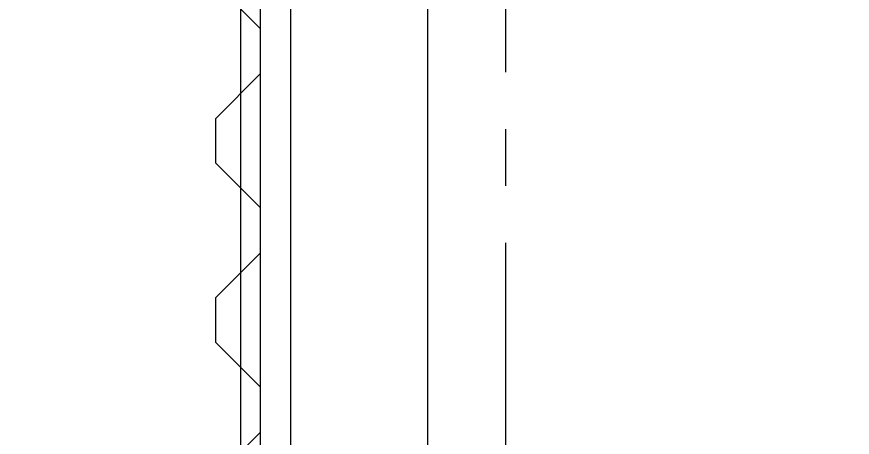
# Model space of a CAD drawing. Header units: millimetres. Extents: x 5227 to 261376, y 53707 to 123566.
# Drawn here: x 93654 to 95053, y 105952 to 106656 of the extents above; entities that cross this region are included whole.
import ezdxf

# ---------------------------------------------------------------- set-up
doc = ezdxf.new("R2010")
doc.units = ezdxf.units.MM
doc.header["$PDMODE"] = 35
doc.header["$PDSIZE"] = -10
doc.linetypes.add('CENTERX2', pattern=[101.6, 63.5, -12.7, 12.7, -12.7])
doc.layers.get('Defpoints').update_dxf_attribs({"lineweight": 0})
for name, color, linetype, lineweight in [('PV_DIMENTION_MAIN_ROMAND', 7, 'Continuous', 0), ('PV_DIMENTION_SECOND_ROMANS', 7, 'Continuous', 0), ('PV_EXTRA_LINE', 252, 'Continuous', 0), ('PV_MASONRY', 10, 'Continuous', 0), ('PV_STEEL LINE', 7, 'Continuous', 0), ('PV_TEXT_ROMANS', 7, 'Continuous', 0)]:
    doc.layers.add(name, color=color, linetype=linetype, lineweight=lineweight)
doc.layers.add('PV_GRID_LINE', color=252, linetype='CENTERX2', lineweight=0, transparency=0.5)
doc.styles.add('PV_ROMAND', font='romand.shx')
doc.styles.add('PV_ROMANS', font='romans.shx')
doc.dimstyles.new('PV_1-75_MM_FOOT', dxfattribs={"dimscale": 75, "dimtxt": 2, "dimasz": 2, "dimexe": 1, "dimexo": 0.625, "dimtad": 0, "dimdec": 0, "dimdsep": 46, "dimtxsty": 'PV_ROMAND', "dimcen": 2.5, "dimadec": 0, "dimazin": 0, "dimtfac": 1, "dimtdec": 0, "dimtmove": 1, "dimatfit": 2, "dimfxl": 1, "dimfxlon": 1, "dimarcsym": 0})

# ---------------------------------------------------------------- blocks, each defined once
blk = doc.blocks.new('*U326')
at = {"layer": 'PV_EXTRA_LINE', "linetype": 'CENTERX2', "ltscale": 10}
blk.add_line((0, -299.9), (0, -34226.8), dxfattribs=at)
at = {"layer": 'PV_TEXT_ROMANS', "color": 7, "style": 'PV_ROMANS'}
blk.add_attdef('1', (-101.5, 132.4), '', height=200, dxfattribs=at)
blk = doc.blocks.new('*D342')
at = {"layer": 'Defpoints', "color": 0, "transparency": 16777216}
for p in [(94112.3, 112688.5), (92867.1, 90938.5), (94112.3, 90938.5)]:
    blk.add_point(p, dxfattribs=at)
at = {"layer": 'PV_DIMENTION_SECOND_ROMANS', "color": 0, "lineweight": -2, "transparency": 16777216}
for p, q in [((92942.1, 112688.5), (92792.1, 112688.5)), ((92867.1, 112538.5), (92867.1, 104156.8)), ((92867.1, 91088.5), (92867.1, 99470.2)), ((92942.1, 90938.5), (92792.1, 90938.5))]:
    blk.add_line(p, q, dxfattribs=at)
at = {"layer": 'PV_DIMENTION_SECOND_ROMANS', "color": 0, "transparency": 16777216}
for points in [[(92892.1, 112538.5), (92842.1, 112538.5), (92867.1, 112688.5)], [(92842.1, 91088.5), (92892.1, 91088.5), (92867.1, 90938.5)]]:
    blk.add_solid(points, dxfattribs=at)
at = {"layer": 'PV_DIMENTION_SECOND_ROMANS', "color": 0, "transparency": 16777216, "insert": (92867.1, 101813.5), "char_height": 150, "attachment_point": 5, "rotation": 90, "style": 'PV_ROMAND'}
blk.add_mtext('21750 [71\'-4"] OUT TO OUT BUILDING', dxfattribs=at)
blk = doc.blocks.new('*U829')
at = {"layer": 'PV_STEEL LINE', "color": 250}
for p, q in [((2437.5, 0), (2362.5, -75)), ((2512.5, 0), (2437.5, 0)), ((2587.5, -75), (2512.5, 0)), ((2737.5, 0), (2662.5, -75)), ((2812.5, 0), (2737.5, 0)), ((2887.5, -75), (2812.5, 0)), ((3037.5, 0), (2962.5, -75)), ((3112.5, 0), (3037.5, 0)), ((3187.5, -75), (3112.5, 0)), ((2662.5, -75), (2587.5, -75)), ((2962.5, -75), (2887.5, -75))]:
    blk.add_line(p, q, dxfattribs=at)

msp = doc.modelspace()

# ---------------------------------------------------------------- linework, layer by layer
at = {"layer": 'PV_DIMENTION_MAIN_ROMAND'}
msp.add_lwpolyline([(94062.3, 112738.5), (126462.3, 112738.5), (126462.3, 90888.5), (94062.3, 90888.5)], close=True, dxfattribs=at)
at = {"layer": 'PV_DIMENTION_SECOND_ROMANS'}
msp.add_lwpolyline([(126495.3, 90855.5), (94029.3, 90855.5), (94029.3, 112771.5), (126495.3, 112771.5)], close=True, dxfattribs=at)
at = {"layer": 'PV_MASONRY'}
msp.add_lwpolyline([(94342.3, 105653.5), (94342.3, 106899.2), (94112.3, 106899.2), (94112.3, 90938.5)], dxfattribs=at)

# ---------------------------------------------------------------- block references
at = {"layer": 'PV_GRID_LINE', "linetype": 'ByBlock', "lineweight": 0, "xscale": 0.75, "yscale": 0.75, "zscale": 0.75}
msp.add_blockref('*U326', (94472.3, 116408.6), dxfattribs=at)
at = {"layer": 'PV_TEXT_ROMANS', "lineweight": 0, "rotation": 270}
msp.add_blockref('*U829', (94062.3, 109073.5), dxfattribs=at)

# ---------------------------------------------------------------- dimensions: what is measured, and where the dimension line sits
at = {"layer": 'PV_DIMENTION_SECOND_ROMANS'}
dim = msp.add_linear_dim(base=(92867.1, 90938.5), p1=(94112.3, 112688.5), p2=(94112.3, 90938.5), angle=90, text='<> OUT TO OUT BUILDING', dimstyle='PV_1-75_MM_FOOT', override={"dimtxsty": 'PV_ROMAND'}, dxfattribs=at)
dim.commit()
dim.dimension.update_dxf_attribs({"geometry": '*D342', "text_midpoint": (92867.1, 101813.5)})

doc.saveas('drawing.dxf')
